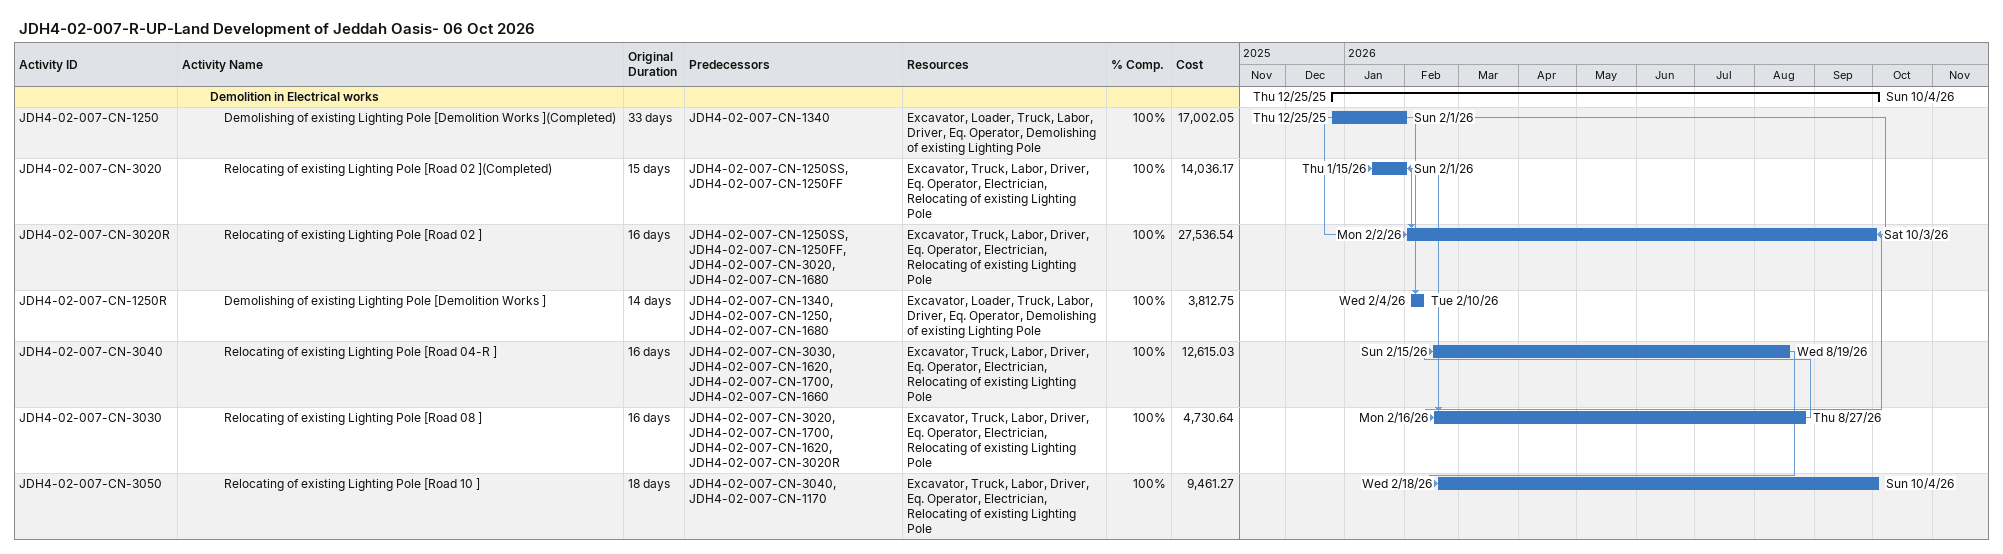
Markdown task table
JDH4-02-007-R-UP-Land Development of Jeddah Oasis- 06 Oct 2026

| ID | Level | Task | Original duration | Start | Finish | Predecessors | Resources | % complete | Cost |
|---|---|---|---|---|---|---|---|---|---|
|  | 3 | **Demolition in Electrical works** |  | 2025-12-25 | 2026-10-04 |  |  |  |  |
| JDH4-02-007-CN-1250 | 4 | Demolishing of existing Lighting Pole [Demolition Works ](Completed) | 33d | 2025-12-25 | 2026-02-01 | JDH4-02-007-CN-1340 | Excavator, Loader, Truck, Labor, Driver, Eq. Operator, Demolishing of existing Lighting Pole | 100 | 17002.05 |
| JDH4-02-007-CN-3020 | 4 | Relocating of existing Lighting Pole [Road 02 ](Completed) | 15d | 2026-01-15 | 2026-02-01 | JDH4-02-007-CN-1250SS, JDH4-02-007-CN-1250FF | Excavator, Truck, Labor, Driver, Eq. Operator, Electrician, Relocating of existing Lighting Pole | 100 | 14036.17 |
| JDH4-02-007-CN-3020R | 4 | Relocating of existing Lighting Pole [Road 02 ] | 16d | 2026-02-02 | 2026-10-03 | JDH4-02-007-CN-1250SS, JDH4-02-007-CN-1250FF, JDH4-02-007-CN-3020, JDH4-02-007-CN-1680 | Excavator, Truck, Labor, Driver, Eq. Operator, Electrician, Relocating of existing Lighting Pole | 100 | 27536.54 |
| JDH4-02-007-CN-1250R | 4 | Demolishing of existing Lighting Pole [Demolition Works ] | 14d | 2026-02-04 | 2026-02-10 | JDH4-02-007-CN-1340, JDH4-02-007-CN-1250, JDH4-02-007-CN-1680 | Excavator, Loader, Truck, Labor, Driver, Eq. Operator, Demolishing of existing Lighting Pole | 100 | 3812.75 |
| JDH4-02-007-CN-3040 | 4 | Relocating of existing Lighting Pole [Road 04-R ] | 16d | 2026-02-15 | 2026-08-19 | JDH4-02-007-CN-3030, JDH4-02-007-CN-1620, JDH4-02-007-CN-1700, JDH4-02-007-CN-1660 | Excavator, Truck, Labor, Driver, Eq. Operator, Electrician, Relocating of existing Lighting Pole | 100 | 12615.03 |
| JDH4-02-007-CN-3030 | 4 | Relocating of existing Lighting Pole [Road 08 ] | 16d | 2026-02-16 | 2026-08-27 | JDH4-02-007-CN-3020, JDH4-02-007-CN-1700, JDH4-02-007-CN-1620, JDH4-02-007-CN-3020R | Excavator, Truck, Labor, Driver, Eq. Operator, Electrician, Relocating of existing Lighting Pole | 100 | 4730.64 |
| JDH4-02-007-CN-3050 | 4 | Relocating of existing Lighting Pole [Road 10 ] | 18d | 2026-02-18 | 2026-10-04 | JDH4-02-007-CN-3040, JDH4-02-007-CN-1170 | Excavator, Truck, Labor, Driver, Eq. Operator, Electrician, Relocating of existing Lighting Pole | 100 | 9461.27 |
